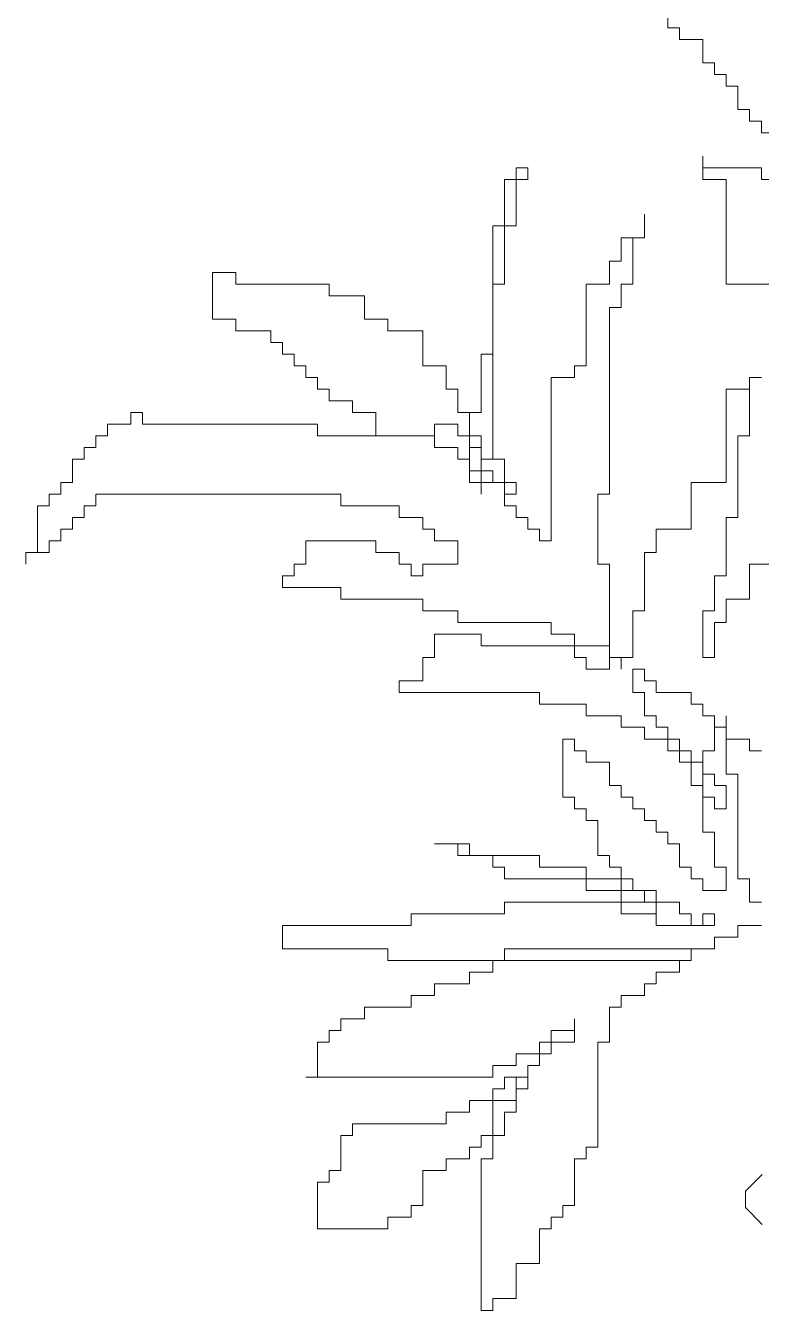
# Model space of a CAD drawing. Header units: millimetres. Extents: x -37049 to 129367, y 25385 to 90033.
# Drawn here: x 22732 to 23162, y 49493 to 50244 of the extents above; entities that cross this region are included whole.
import ezdxf

# ---------------------------------------------------------------- set-up
doc = ezdxf.new("R2010")
doc.units = ezdxf.units.MM
doc.header["$MEASUREMENT"] = 0
doc.layers.add('NCAY', color=3, linetype='Continuous', lineweight=13)

# ---------------------------------------------------------------- blocks, each defined once
blk = doc.blocks.new('A$C65481140')
at = {"layer": 'NCAY', "color": 7}
for p, q in [((2455.7, 4858.4), (2455.7, 4844.8)), ((2455.7, 4844.8), (2469.4, 4844.8)), ((2469.4, 4844.8), (2469.4, 4831.1)), ((2469.4, 4831.1), (2496.7, 4831.1)), ((2496.7, 4831.1), (2496.7, 4803.9)), ((2496.7, 4803.9), (2510.4, 4803.9)), ((2510.4, 4803.9), (2510.4, 4790.2)), ((2510.4, 4790.2), (2524, 4790.2)), ((2524, 4790.2), (2524, 4776.6)), ((2524, 4776.6), (2537.7, 4776.6)), ((2537.7, 4776.6), (2537.7, 4749.3)), ((2537.7, 4749.3), (2551.3, 4749.3)), ((2551.3, 4749.3), (2551.3, 4735.7)), ((2551.3, 4735.7), (2565, 4735.7)), ((2565, 4735.7), (2565, 4722)), ((2565, 4722), (2578.6, 4722)), ((2496.7, 4681.1), (2496.7, 4694.8)), ((2496.7, 4694.8), (2496.7, 4667.5)), ((2278.3, 4681.1), (2278.3, 4667.5)), ((2291.9, 4681.1), (2278.3, 4681.1)), ((2291.9, 4667.5), (2291.9, 4681.1)), ((2565, 4681.1), (2496.7, 4681.1)), ((2565, 4667.5), (2565, 4681.1)), ((2278.3, 4667.5), (2264.6, 4667.5)), ((2264.6, 4667.5), (2264.6, 4613)), ((2278.3, 4613), (2278.3, 4667.5)), ((2278.3, 4667.5), (2291.9, 4667.5)), ((2496.7, 4667.5), (2524, 4667.5)), ((2524, 4667.5), (2524, 4544.8)), ((2592.3, 4667.5), (2565, 4667.5)), ((2250.9, 4613), (2250.9, 4340.2)), ((2264.6, 4613), (2250.9, 4613)), ((2264.6, 4544.8), (2264.6, 4613)), ((2264.6, 4613), (2278.3, 4613)), ((2428.4, 4599.3), (2428.4, 4626.6)), ((2428.4, 4626.6), (2428.4, 4599.3)), ((2401.1, 4572), (2401.1, 4599.3)), ((2401.1, 4599.3), (2428.4, 4599.3)), ((2428.4, 4599.3), (2414.8, 4599.3)), ((2414.8, 4599.3), (2414.8, 4544.8)), ((2387.5, 4544.8), (2387.5, 4572)), ((2387.5, 4572), (2401.1, 4572)), ((1950.6, 4558.4), (1923.3, 4558.4)), ((1923.3, 4558.4), (1923.3, 4503.9)), ((1950.6, 4544.8), (1950.6, 4558.4)), ((2059.8, 4544.8), (1950.6, 4544.8)), ((2059.8, 4531.1), (2059.8, 4544.8)), ((2250.9, 4462.9), (2250.9, 4544.8)), ((2250.9, 4544.8), (2264.6, 4544.8)), ((2360.2, 4449.3), (2360.2, 4544.8)), ((2360.2, 4544.8), (2387.5, 4544.8)), ((2414.8, 4544.8), (2401.1, 4544.8)), ((2401.1, 4544.8), (2401.1, 4517.5)), ((2524, 4544.8), (2633.2, 4544.8)), ((2100.8, 4531.1), (2059.8, 4531.1)), ((2100.8, 4503.9), (2100.8, 4531.1)), ((2387.5, 4517.5), (2387.5, 4299.3)), ((2401.1, 4517.5), (2387.5, 4517.5)), ((1923.3, 4503.9), (1950.6, 4503.9)), ((1950.6, 4503.9), (1950.6, 4490.2)), ((2128.1, 4503.9), (2100.8, 4503.9)), ((2128.1, 4490.2), (2128.1, 4503.9)), ((1950.6, 4490.2), (1991.5, 4490.2)), ((1991.5, 4490.2), (1991.5, 4476.6)), ((2169, 4490.2), (2128.1, 4490.2)), ((2169, 4449.3), (2169, 4490.2)), ((1991.5, 4476.6), (2005.2, 4476.6)), ((2005.2, 4476.6), (2005.2, 4462.9)), ((2005.2, 4462.9), (2018.8, 4462.9)), ((2018.8, 4462.9), (2018.8, 4449.3)), ((2237.3, 4394.8), (2237.3, 4462.9)), ((2237.3, 4462.9), (2250.9, 4462.9)), ((2018.8, 4449.3), (2032.5, 4449.3)), ((2032.5, 4449.3), (2032.5, 4435.7)), ((2196.3, 4449.3), (2169, 4449.3)), ((2196.3, 4422), (2196.3, 4449.3)), ((2346.5, 4435.7), (2346.5, 4449.3)), ((2346.5, 4449.3), (2360.2, 4449.3)), ((2032.5, 4435.7), (2046.1, 4435.7)), ((2046.1, 4435.7), (2046.1, 4422)), ((2319.2, 4244.8), (2319.2, 4435.7)), ((2319.2, 4435.7), (2346.5, 4435.7)), ((2551.3, 4422), (2551.3, 4435.7)), ((2551.3, 4435.7), (2565, 4435.7)), ((2565, 4435.7), (2551.3, 4435.7)), ((2551.3, 4435.7), (2551.3, 4367.5)), ((2046.1, 4422), (2059.8, 4422)), ((2059.8, 4422), (2059.8, 4408.4)), ((2210, 4422), (2196.3, 4422)), ((2210, 4394.8), (2210, 4422)), ((2524, 4312.9), (2524, 4422)), ((2524, 4422), (2551.3, 4422)), ((2059.8, 4408.4), (2087.1, 4408.4)), ((2087.1, 4408.4), (2087.1, 4394.8)), ((1827.7, 4381.1), (1827.7, 4394.8)), ((1827.7, 4394.8), (1841.4, 4394.8)), ((1841.4, 4394.8), (1841.4, 4381.1)), ((2087.1, 4394.8), (2114.4, 4394.8)), ((2114.4, 4394.8), (2114.4, 4367.5)), ((2223.6, 4394.8), (2210, 4394.8)), ((2223.6, 4312.9), (2223.6, 4394.8)), ((2223.6, 4394.8), (2237.3, 4394.8)), ((2223.6, 4353.9), (2223.6, 4394.8)), ((1800.4, 4367.5), (1800.4, 4381.1)), ((1800.4, 4381.1), (1827.7, 4381.1)), ((1841.4, 4381.1), (2046.1, 4381.1)), ((2046.1, 4381.1), (2046.1, 4367.5)), ((2182.7, 4367.5), (2182.7, 4381.1)), ((2182.7, 4381.1), (2210, 4381.1)), ((2210, 4381.1), (2210, 4367.5)), ((1786.7, 4353.9), (1786.7, 4367.5)), ((1786.7, 4367.5), (1800.4, 4367.5)), ((2046.1, 4367.5), (2182.7, 4367.5)), ((2114.4, 4367.5), (2182.7, 4367.5)), ((2182.7, 4367.5), (2182.7, 4353.9)), ((2210, 4367.5), (2237.3, 4367.5)), ((2237.3, 4367.5), (2237.3, 4312.9)), ((2551.3, 4367.5), (2537.7, 4367.5)), ((2537.7, 4367.5), (2537.7, 4272)), ((1773.1, 4340.2), (1773.1, 4353.9)), ((1773.1, 4353.9), (1786.7, 4353.9)), ((2182.7, 4353.9), (2210, 4353.9)), ((2210, 4353.9), (2210, 4340.2)), ((2237.3, 4353.9), (2223.6, 4353.9)), ((2237.3, 4340.2), (2237.3, 4353.9)), ((1759.4, 4312.9), (1759.4, 4340.2)), ((1759.4, 4340.2), (1773.1, 4340.2)), ((2210, 4340.2), (2223.6, 4340.2)), ((2223.6, 4340.2), (2223.6, 4326.6)), ((2264.6, 4340.2), (2237.3, 4340.2)), ((2250.9, 4340.2), (2264.6, 4340.2)), ((2264.6, 4340.2), (2264.6, 4312.9)), ((2264.6, 4299.3), (2264.6, 4340.2)), ((1745.8, 4299.3), (1745.8, 4312.9)), ((1745.8, 4312.9), (1759.4, 4312.9)), ((2223.6, 4326.6), (2250.9, 4326.6)), ((2237.3, 4312.9), (2223.6, 4312.9)), ((2264.6, 4312.9), (2237.3, 4312.9)), ((2237.3, 4312.9), (2264.6, 4312.9)), ((2237.3, 4312.9), (2237.3, 4299.3)), ((2237.3, 4299.3), (2237.3, 4312.9)), ((2250.9, 4326.6), (2250.9, 4312.9)), ((2250.9, 4312.9), (2264.6, 4312.9)), ((2264.6, 4312.9), (2278.3, 4312.9)), ((2264.6, 4312.9), (2264.6, 4285.7)), ((2278.3, 4312.9), (2278.3, 4299.3)), ((2483, 4258.4), (2483, 4312.9)), ((2483, 4312.9), (2524, 4312.9)), ((1732.1, 4285.7), (1732.1, 4299.3)), ((1732.1, 4299.3), (1745.8, 4299.3)), ((1786.7, 4299.3), (1786.7, 4285.7)), ((2073.5, 4299.3), (1786.7, 4299.3)), ((2073.5, 4285.7), (2073.5, 4299.3)), ((2278.3, 4299.3), (2264.6, 4299.3)), ((2387.5, 4299.3), (2373.8, 4299.3)), ((2373.8, 4299.3), (2373.8, 4217.5)), ((1718.5, 4285.7), (1732.1, 4285.7)), ((1718.5, 4231.1), (1718.5, 4285.7)), ((1786.7, 4285.7), (1773.1, 4285.7)), ((1773.1, 4285.7), (1773.1, 4272)), ((2141.7, 4285.7), (2073.5, 4285.7)), ((2141.7, 4272), (2141.7, 4285.7)), ((2264.6, 4285.7), (2278.3, 4285.7)), ((2278.3, 4285.7), (2278.3, 4272)), ((1773.1, 4272), (1759.4, 4272)), ((1759.4, 4272), (1759.4, 4258.4)), ((2169, 4272), (2141.7, 4272)), ((2169, 4258.4), (2169, 4272)), ((2278.3, 4272), (2291.9, 4272)), ((2291.9, 4272), (2291.9, 4258.4)), ((2537.7, 4272), (2524, 4272)), ((2524, 4272), (2524, 4203.9)), ((1759.4, 4258.4), (1745.8, 4258.4)), ((1745.8, 4258.4), (1745.8, 4244.8)), ((2182.7, 4258.4), (2169, 4258.4)), ((2182.7, 4244.8), (2182.7, 4258.4)), ((2291.9, 4258.4), (2305.6, 4258.4)), ((2305.6, 4258.4), (2305.6, 4244.8)), ((2442.1, 4231.1), (2442.1, 4258.4)), ((2442.1, 4258.4), (2483, 4258.4)), ((1745.8, 4244.8), (1732.1, 4244.8)), ((1732.1, 4244.8), (1732.1, 4231.1)), ((2032.5, 4217.5), (2032.5, 4244.8)), ((2032.5, 4244.8), (2114.4, 4244.8)), ((2114.4, 4244.8), (2114.4, 4231.1)), ((2210, 4244.8), (2182.7, 4244.8)), ((2210, 4217.5), (2210, 4244.8)), ((2305.6, 4244.8), (2319.2, 4244.8)), ((1732.1, 4231.1), (1704.8, 4231.1)), ((1704.8, 4231.1), (1704.8, 4217.5)), ((1704.8, 4217.5), (1704.8, 4231.1)), ((1704.8, 4231.1), (1718.5, 4231.1)), ((2114.4, 4231.1), (2141.7, 4231.1)), ((2141.7, 4231.1), (2141.7, 4217.5)), ((2428.4, 4162.9), (2428.4, 4231.1)), ((2428.4, 4231.1), (2442.1, 4231.1)), ((2018.8, 4203.9), (2018.8, 4217.5)), ((2018.8, 4217.5), (2032.5, 4217.5)), ((2141.7, 4217.5), (2155.4, 4217.5)), ((2155.4, 4217.5), (2155.4, 4203.9)), ((2169, 4217.5), (2210, 4217.5)), ((2169, 4203.9), (2169, 4217.5)), ((2373.8, 4217.5), (2387.5, 4217.5)), ((2387.5, 4217.5), (2387.5, 4108.4)), ((2551.3, 4176.6), (2551.3, 4217.5)), ((2551.3, 4217.5), (2578.6, 4217.5)), ((2005.2, 4190.2), (2005.2, 4203.9)), ((2005.2, 4203.9), (2018.8, 4203.9)), ((2155.4, 4203.9), (2169, 4203.9)), ((2524, 4203.9), (2510.4, 4203.9)), ((2510.4, 4203.9), (2510.4, 4162.9)), ((2073.5, 4190.2), (2005.2, 4190.2)), ((2073.5, 4176.6), (2073.5, 4190.2)), ((2169, 4176.6), (2073.5, 4176.6)), ((2169, 4162.9), (2169, 4176.6)), ((2210, 4162.9), (2169, 4162.9)), ((2210, 4149.3), (2210, 4162.9)), ((2414.8, 4108.4), (2414.8, 4162.9)), ((2414.8, 4162.9), (2428.4, 4162.9)), ((2510.4, 4162.9), (2496.7, 4162.9)), ((2496.7, 4162.9), (2496.7, 4108.4)), ((2524, 4149.3), (2524, 4176.6)), ((2524, 4176.6), (2551.3, 4176.6)), ((2319.2, 4149.3), (2210, 4149.3)), ((2319.2, 4135.7), (2319.2, 4149.3)), ((2510.4, 4108.4), (2510.4, 4149.3)), ((2510.4, 4149.3), (2524, 4149.3)), ((2182.7, 4108.4), (2182.7, 4135.7)), ((2182.7, 4135.7), (2237.3, 4135.7)), ((2237.3, 4135.7), (2237.3, 4122)), ((2346.5, 4135.7), (2319.2, 4135.7)), ((2346.5, 4122), (2346.5, 4135.7)), ((2237.3, 4122), (2346.5, 4122)), ((2346.5, 4122), (2346.5, 4108.4)), ((2387.5, 4122), (2346.5, 4122)), ((2387.5, 4094.8), (2387.5, 4122)), ((2169, 4108.4), (2182.7, 4108.4)), ((2169, 4081.1), (2169, 4108.4)), ((2346.5, 4108.4), (2360.2, 4108.4)), ((2360.2, 4108.4), (2360.2, 4094.8)), ((2387.5, 4108.4), (2401.1, 4108.4)), ((2401.1, 4108.4), (2401.1, 4094.8)), ((2401.1, 4094.8), (2401.1, 4108.4)), ((2401.1, 4108.4), (2414.8, 4108.4)), ((2496.7, 4108.4), (2510.4, 4108.4)), ((2360.2, 4094.8), (2387.5, 4094.8)), ((2428.4, 4094.8), (2414.8, 4094.8)), ((2414.8, 4094.8), (2414.8, 4067.5)), ((2428.4, 4081.1), (2428.4, 4094.8)), ((2141.7, 4067.5), (2141.7, 4081.1)), ((2141.7, 4081.1), (2169, 4081.1)), ((2442.1, 4081.1), (2428.4, 4081.1)), ((2442.1, 4067.5), (2442.1, 4081.1)), ((2305.6, 4067.5), (2141.7, 4067.5)), ((2305.6, 4053.8), (2305.6, 4067.5)), ((2414.8, 4067.5), (2428.4, 4067.5)), ((2428.4, 4067.5), (2428.4, 4040.2)), ((2483, 4067.5), (2442.1, 4067.5)), ((2483, 4053.8), (2483, 4067.5)), ((2360.2, 4053.8), (2305.6, 4053.8)), ((2360.2, 4040.2), (2360.2, 4053.8)), ((2496.7, 4053.8), (2483, 4053.8)), ((2496.7, 4040.2), (2496.7, 4053.8)), ((2401.1, 4040.2), (2360.2, 4040.2)), ((2401.1, 4026.6), (2401.1, 4040.2)), ((2428.4, 4040.2), (2442.1, 4040.2)), ((2442.1, 4040.2), (2442.1, 4026.6)), ((2510.4, 4040.2), (2496.7, 4040.2)), ((2510.4, 4026.6), (2510.4, 4040.2)), ((2524, 3972), (2524, 4040.2)), ((2524, 4040.2), (2524, 4026.6)), ((2346.5, 4012.9), (2332.9, 4012.9)), ((2332.9, 4012.9), (2332.9, 3944.8)), ((2346.5, 3999.3), (2346.5, 4012.9)), ((2428.4, 4026.6), (2401.1, 4026.6)), ((2428.4, 4012.9), (2428.4, 4026.6)), ((2455.7, 4012.9), (2428.4, 4012.9)), ((2442.1, 4026.6), (2455.7, 4026.6)), ((2455.7, 4026.6), (2455.7, 4012.9)), ((2455.7, 4012.9), (2469.4, 4012.9)), ((2455.7, 3999.3), (2455.7, 4012.9)), ((2469.4, 4012.9), (2469.4, 3985.7)), ((2510.4, 4026.6), (2510.4, 3999.3)), ((2524, 4026.6), (2510.4, 4026.6)), ((2524, 4026.6), (2510.4, 4026.6)), ((2524, 4012.9), (2524, 4026.6)), ((2551.3, 4012.9), (2524, 4012.9)), ((2551.3, 3999.3), (2551.3, 4012.9)), ((2360.2, 3999.3), (2346.5, 3999.3)), ((2360.2, 3985.7), (2360.2, 3999.3)), ((2483, 3999.3), (2455.7, 3999.3)), ((2483, 3985.7), (2483, 3999.3)), ((2510.4, 3999.3), (2496.7, 3999.3)), ((2496.7, 3999.3), (2496.7, 3903.8)), ((2565, 3999.3), (2551.3, 3999.3)), ((2387.5, 3985.7), (2360.2, 3985.7)), ((2387.5, 3958.4), (2387.5, 3985.7)), ((2469.4, 3985.7), (2483, 3985.7)), ((2483, 3985.7), (2483, 3958.4)), ((2496.7, 3985.7), (2483, 3985.7)), ((2496.7, 3972), (2496.7, 3985.7)), ((2510.4, 3972), (2496.7, 3972)), ((2510.4, 3958.4), (2510.4, 3972)), ((2537.7, 3972), (2524, 3972)), ((2537.7, 3849.3), (2537.7, 3972)), ((2401.1, 3958.4), (2387.5, 3958.4)), ((2401.1, 3944.8), (2401.1, 3958.4)), ((2483, 3958.4), (2496.7, 3958.4)), ((2496.7, 3958.4), (2496.7, 3944.8)), ((2524, 3958.4), (2510.4, 3958.4)), ((2524, 3931.1), (2524, 3958.4)), ((2332.9, 3944.8), (2346.5, 3944.8)), ((2346.5, 3944.8), (2346.5, 3931.1)), ((2414.8, 3944.8), (2401.1, 3944.8)), ((2414.8, 3931.1), (2414.8, 3944.8)), ((2496.7, 3944.8), (2510.4, 3944.8)), ((2510.4, 3944.8), (2510.4, 3931.1)), ((2346.5, 3931.1), (2360.2, 3931.1)), ((2360.2, 3931.1), (2360.2, 3917.5)), ((2428.4, 3931.1), (2414.8, 3931.1)), ((2428.4, 3917.5), (2428.4, 3931.1)), ((2510.4, 3931.1), (2524, 3931.1)), ((2360.2, 3917.5), (2373.8, 3917.5)), ((2373.8, 3917.5), (2373.8, 3876.6)), ((2442.1, 3917.5), (2428.4, 3917.5)), ((2442.1, 3903.8), (2442.1, 3917.5)), ((2455.7, 3903.8), (2442.1, 3903.8)), ((2455.7, 3890.2), (2455.7, 3903.8)), ((2496.7, 3903.8), (2510.4, 3903.8)), ((2510.4, 3903.8), (2510.4, 3862.9)), ((2223.6, 3890.2), (2182.7, 3890.2)), ((2182.7, 3890.2), (2210, 3890.2)), ((2210, 3890.2), (2210, 3876.6)), ((2210, 3876.6), (2250.9, 3876.6)), ((2223.6, 3876.6), (2223.6, 3890.2)), ((2305.6, 3876.6), (2223.6, 3876.6)), ((2250.9, 3876.6), (2250.9, 3862.9)), ((2305.6, 3862.9), (2305.6, 3876.6)), ((2373.8, 3876.6), (2387.5, 3876.6)), ((2387.5, 3876.6), (2387.5, 3862.9)), ((2469.4, 3890.2), (2455.7, 3890.2)), ((2469.4, 3862.9), (2469.4, 3890.2)), ((2250.9, 3862.9), (2264.6, 3862.9)), ((2264.6, 3862.9), (2264.6, 3849.3)), ((2360.2, 3862.9), (2305.6, 3862.9)), ((2360.2, 3849.3), (2360.2, 3862.9)), ((2387.5, 3862.9), (2401.1, 3862.9)), ((2401.1, 3862.9), (2401.1, 3849.3)), ((2483, 3862.9), (2469.4, 3862.9)), ((2483, 3849.3), (2483, 3862.9)), ((2510.4, 3862.9), (2524, 3862.9)), ((2524, 3862.9), (2524, 3835.7)), ((2264.6, 3849.3), (2360.2, 3849.3)), ((2401.1, 3849.3), (2360.2, 3849.3)), ((2360.2, 3849.3), (2360.2, 3835.7)), ((2401.1, 3849.3), (2414.8, 3849.3)), ((2401.1, 3835.7), (2401.1, 3849.3)), ((2414.8, 3849.3), (2414.8, 3835.7)), ((2496.7, 3849.3), (2483, 3849.3)), ((2496.7, 3835.7), (2496.7, 3849.3)), ((2551.3, 3849.3), (2537.7, 3849.3)), ((2551.3, 3822), (2551.3, 3849.3)), ((2360.2, 3835.7), (2401.1, 3835.7)), ((2442.1, 3835.7), (2401.1, 3835.7)), ((2401.1, 3835.7), (2401.1, 3822)), ((2414.8, 3835.7), (2428.4, 3835.7)), ((2428.4, 3835.7), (2428.4, 3822)), ((2442.1, 3822), (2442.1, 3835.7)), ((2524, 3835.7), (2496.7, 3835.7)), ((2264.6, 3822), (2264.6, 3808.4)), ((2401.1, 3822), (2264.6, 3822)), ((2401.1, 3822), (2442.1, 3822)), ((2401.1, 3808.4), (2401.1, 3822)), ((2428.4, 3822), (2442.1, 3822)), ((2442.1, 3822), (2442.1, 3794.8)), ((2469.4, 3822), (2442.1, 3822)), ((2442.1, 3822), (2442.1, 3808.4)), ((2469.4, 3808.4), (2469.4, 3822)), ((2565, 3822), (2551.3, 3822)), ((2264.6, 3808.4), (2155.4, 3808.4)), ((2155.4, 3808.4), (2155.4, 3794.8)), ((2442.1, 3808.4), (2401.1, 3808.4)), ((2483, 3808.4), (2469.4, 3808.4)), ((2483, 3794.8), (2483, 3808.4)), ((2496.7, 3794.8), (2496.7, 3808.4)), ((2496.7, 3808.4), (2510.4, 3808.4)), ((2510.4, 3808.4), (2510.4, 3794.8)), ((2155.4, 3794.8), (2005.2, 3794.8)), ((2005.2, 3794.8), (2005.2, 3767.5)), ((2442.1, 3794.8), (2496.7, 3794.8)), ((2510.4, 3794.8), (2483, 3794.8)), ((2537.7, 3781.1), (2537.7, 3794.8)), ((2537.7, 3794.8), (2565, 3794.8)), ((2510.4, 3767.5), (2510.4, 3781.1)), ((2510.4, 3781.1), (2537.7, 3781.1)), ((2005.2, 3767.5), (2128.1, 3767.5)), ((2128.1, 3767.5), (2128.1, 3753.8)), ((2264.6, 3753.8), (2264.6, 3767.5)), ((2264.6, 3767.5), (2483, 3767.5)), ((2483, 3767.5), (2483, 3753.8)), ((2483, 3753.8), (2483, 3767.5)), ((2483, 3767.5), (2510.4, 3767.5)), ((2128.1, 3753.8), (2264.6, 3753.8)), ((2483, 3753.8), (2250.9, 3753.8)), ((2250.9, 3753.8), (2250.9, 3740.2)), ((2469.4, 3740.2), (2469.4, 3753.8)), ((2469.4, 3753.8), (2483, 3753.8)), ((2223.6, 3726.6), (2182.7, 3726.6)), ((2182.7, 3726.6), (2182.7, 3712.9)), ((2250.9, 3740.2), (2223.6, 3740.2)), ((2223.6, 3740.2), (2223.6, 3726.6)), ((2428.4, 3712.9), (2428.4, 3726.6)), ((2428.4, 3726.6), (2442.1, 3726.6)), ((2442.1, 3726.6), (2442.1, 3740.2)), ((2442.1, 3740.2), (2469.4, 3740.2)), ((2182.7, 3712.9), (2155.4, 3712.9)), ((2155.4, 3712.9), (2155.4, 3699.3)), ((2401.1, 3699.3), (2401.1, 3712.9)), ((2401.1, 3712.9), (2428.4, 3712.9)), ((2155.4, 3699.3), (2100.8, 3699.3)), ((2100.8, 3699.3), (2100.8, 3685.7)), ((2387.5, 3658.4), (2387.5, 3699.3)), ((2387.5, 3699.3), (2401.1, 3699.3)), ((2100.8, 3685.7), (2073.5, 3685.7)), ((2073.5, 3685.7), (2073.5, 3672)), ((2346.5, 3672), (2346.5, 3685.7)), ((2346.5, 3685.7), (2346.5, 3658.4)), ((2073.5, 3672), (2059.8, 3672)), ((2059.8, 3672), (2059.8, 3658.4)), ((2319.2, 3658.4), (2319.2, 3672)), ((2319.2, 3672), (2346.5, 3672)), ((2059.8, 3658.4), (2046.1, 3658.4)), ((2046.1, 3658.4), (2046.1, 3617.5)), ((2305.6, 3644.8), (2305.6, 3658.4)), ((2305.6, 3658.4), (2319.2, 3658.4)), ((2346.5, 3658.4), (2319.2, 3658.4)), ((2319.2, 3658.4), (2319.2, 3644.8)), ((2319.2, 3644.8), (2319.2, 3658.4)), ((2319.2, 3658.4), (2319.2, 3644.8)), ((2373.8, 3535.7), (2373.8, 3658.4)), ((2373.8, 3658.4), (2387.5, 3658.4)), ((2278.3, 3631.1), (2278.3, 3644.8)), ((2278.3, 3644.8), (2305.6, 3644.8)), ((2319.2, 3644.8), (2305.6, 3644.8)), ((2305.6, 3644.8), (2305.6, 3631.1)), ((2305.6, 3631.1), (2305.6, 3644.8)), ((2305.6, 3644.8), (2319.2, 3644.8)), ((2319.2, 3644.8), (2305.6, 3644.8)), ((2305.6, 3644.8), (2305.6, 3631.1)), ((2250.9, 3631.1), (2278.3, 3631.1)), ((2250.9, 3617.5), (2250.9, 3631.1)), ((2305.6, 3631.1), (2291.9, 3631.1)), ((2291.9, 3631.1), (2291.9, 3617.5)), ((2291.9, 3603.8), (2291.9, 3631.1)), ((2291.9, 3631.1), (2305.6, 3631.1)), ((2305.6, 3631.1), (2291.9, 3631.1)), ((2291.9, 3631.1), (2291.9, 3617.5)), ((2032.5, 3617.5), (2250.9, 3617.5)), ((2046.1, 3617.5), (2032.5, 3617.5)), ((2264.6, 3617.5), (2264.6, 3603.8)), ((2291.9, 3617.5), (2264.6, 3617.5)), ((2278.3, 3617.5), (2278.3, 3576.6)), ((2291.9, 3617.5), (2278.3, 3617.5)), ((2264.6, 3603.8), (2250.9, 3603.8)), ((2250.9, 3603.8), (2250.9, 3590.2)), ((2278.3, 3590.2), (2278.3, 3603.8)), ((2278.3, 3603.8), (2291.9, 3603.8)), ((2223.6, 3576.6), (2196.3, 3576.6)), ((2196.3, 3576.6), (2196.3, 3562.9)), ((2250.9, 3590.2), (2223.6, 3590.2)), ((2223.6, 3590.2), (2223.6, 3576.6)), ((2250.9, 3549.3), (2250.9, 3590.2)), ((2250.9, 3590.2), (2278.3, 3590.2)), ((2264.6, 3576.6), (2264.6, 3549.3)), ((2278.3, 3576.6), (2264.6, 3576.6)), ((2196.3, 3562.9), (2087.1, 3562.9)), ((2087.1, 3562.9), (2087.1, 3549.3)), ((2087.1, 3549.3), (2073.5, 3549.3)), ((2073.5, 3549.3), (2073.5, 3508.4)), ((2237.3, 3535.7), (2237.3, 3549.3)), ((2237.3, 3549.3), (2250.9, 3549.3)), ((2264.6, 3549.3), (2250.9, 3549.3)), ((2250.9, 3549.3), (2250.9, 3522)), ((2223.6, 3522), (2223.6, 3535.7)), ((2223.6, 3535.7), (2237.3, 3535.7)), ((2360.2, 3522), (2360.2, 3535.7)), ((2360.2, 3535.7), (2373.8, 3535.7)), ((2196.3, 3508.4), (2196.3, 3522)), ((2196.3, 3522), (2223.6, 3522)), ((2250.9, 3522), (2237.3, 3522)), ((2237.3, 3522), (2237.3, 3344.7)), ((2346.5, 3467.5), (2346.5, 3522)), ((2346.5, 3522), (2360.2, 3522)), ((2073.5, 3508.4), (2059.8, 3508.4)), ((2059.8, 3508.4), (2059.8, 3494.7)), ((2169, 3508.4), (2196.3, 3508.4)), ((2169, 3467.5), (2169, 3508.4)), ((2566.1, 3503.7), (2546.6, 3484.2)), ((2059.8, 3494.7), (2046.1, 3494.7)), ((2046.1, 3494.7), (2046.1, 3440.2)), ((2546.6, 3484.2), (2546.6, 3464.8)), ((2155.4, 3453.8), (2155.4, 3467.5)), ((2155.4, 3467.5), (2169, 3467.5)), ((2332.9, 3453.8), (2332.9, 3467.5)), ((2332.9, 3467.5), (2346.5, 3467.5)), ((2546.6, 3464.8), (2566.1, 3445.3)), ((2128.1, 3440.2), (2128.1, 3453.8)), ((2128.1, 3453.8), (2155.4, 3453.8)), ((2319.2, 3440.2), (2319.2, 3453.8)), ((2319.2, 3453.8), (2332.9, 3453.8)), ((2046.1, 3440.2), (2128.1, 3440.2)), ((2305.6, 3399.3), (2305.6, 3440.2)), ((2305.6, 3440.2), (2319.2, 3440.2)), ((2278.3, 3358.4), (2278.3, 3399.3)), ((2278.3, 3399.3), (2305.6, 3399.3)), ((2250.9, 3358.4), (2278.3, 3358.4)), ((2250.9, 3344.7), (2250.9, 3358.4)), ((2237.3, 3344.7), (2250.9, 3344.7))]:
    blk.add_line(p, q, dxfattribs=at)

msp = doc.modelspace()

# ---------------------------------------------------------------- block references
at = {"layer": 'NCAY', "ltscale": 30, "xscale": 0.5, "yscale": 0.5, "zscale": 0.5}
msp.add_blockref('A$C65481140', (21879.93, 47820.37), dxfattribs=at)

doc.saveas('drawing.dxf')
